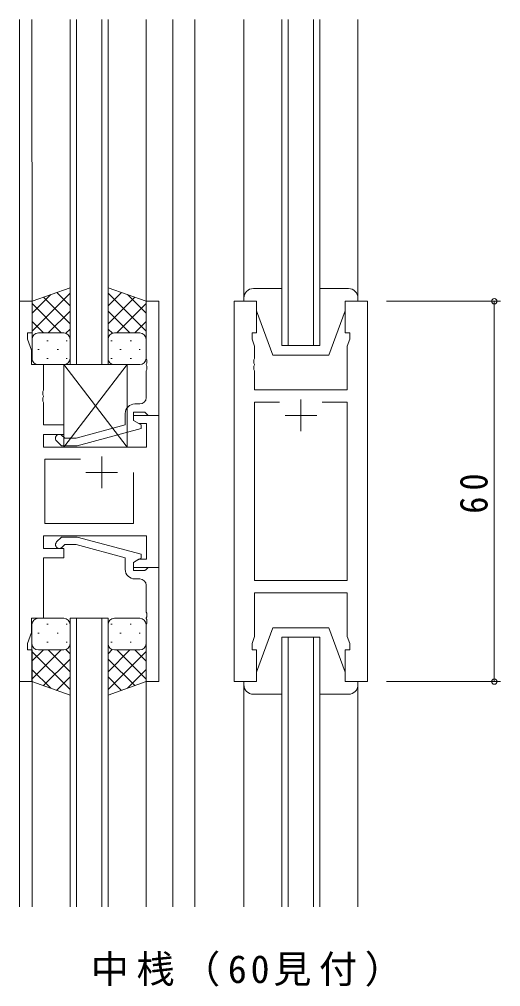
# Model space of a CAD drawing. Units: millimetres on the paper. Extents: x -420 to 373, y -297 to 267.
# Drawn here: x -143 to -67.1, y 2.7 to 155.3 of the extents above; entities that cross this region are included whole.
import ezdxf

# ---------------------------------------------------------------- set-up
doc = ezdxf.new("R2010")
doc.units = ezdxf.units.MM
doc.layers.add('0-2_USER1', color=3, linetype='Continuous')
for name, color, linetype, lineweight in [('0-3_YKK_11', 7, 'Continuous', 9), ('0-4_YKK_12', 2, 'Continuous', 9), ('0-5_YKK_13', 4, 'Continuous', 9), ('0-7_YKK_D', 6, 'Continuous', 9)]:
    doc.layers.add(name, color=color, linetype=linetype, lineweight=lineweight)
doc.styles.add('ＭＳ ゴシック', font='')
doc.styles.get('ＭＳ ゴシック').set_extended_font_data('MS Gothic')

msp = doc.modelspace()

# ---------------------------------------------------------------- linework, layer by layer
at = {"layer": '0-3_YKK_11'}
for p, q in [((-142.998, 110.872), (-140.998, 110.872)), ((-142.998, 50.872), (-142.998, 110.872)), ((-140.998, 110.872), (-140.998, 105.872)), ((-122.999, 110.872), (-122.999, 101.83)), ((-120.999, 110.872), (-122.999, 110.872)), ((-120.999, 92.872), (-120.999, 110.872)), ((-105.599, 110.872), (-109.099, 110.872)), ((-109.099, 110.872), (-109.099, 50.872)), ((-105.599, 105.872), (-105.599, 110.872)), ((-91.599, 110.872), (-91.599, 105.872)), ((-88.099, 110.872), (-91.599, 110.872)), ((-88.099, 50.872), (-88.099, 110.872)), ((-141.698, 105.872), (-141.698, 104.872)), ((-140.998, 105.872), (-141.698, 105.872)), ((-106.299, 105.872), (-105.599, 105.872)), ((-106.299, 104.872), (-106.299, 105.872)), ((-91.599, 105.872), (-90.899, 105.872)), ((-90.899, 105.872), (-90.899, 104.872)), ((-141.698, 104.872), (-141.068, 103.141)), ((-105.899, 103.773), (-106.299, 104.872)), ((-105.899, 101.83), (-105.899, 103.773)), ((-90.899, 104.872), (-91.299, 103.773)), ((-91.299, 103.773), (-91.299, 96.872)), ((-141.068, 103.141), (-141.068, 100.872)), ((-141.068, 100.872), (-139.198, 100.872)), ((-139.198, 100.872), (-139.198, 96.83)), ((-122.999, 101.83), (-122.879, 101.647)), ((-122.879, 101.097), (-122.999, 100.914)), ((-122.999, 100.914), (-122.999, 100.83)), ((-122.999, 100.83), (-122.879, 100.647)), ((-122.879, 101.647), (-122.879, 101.097)), ((-106.019, 101.647), (-105.899, 101.83)), ((-106.019, 101.097), (-106.019, 101.647)), ((-105.899, 100.914), (-106.019, 101.097)), ((-106.019, 100.647), (-105.899, 100.83)), ((-105.899, 100.83), (-105.899, 100.914)), ((-122.879, 100.097), (-122.999, 99.914)), ((-122.999, 99.914), (-122.999, 95.672)), ((-122.879, 100.647), (-122.879, 100.097)), ((-106.019, 100.097), (-106.019, 100.647)), ((-105.899, 99.914), (-106.019, 100.097)), ((-105.899, 96.872), (-105.899, 99.914)), ((-139.198, 96.83), (-139.318, 96.647)), ((-139.318, 96.647), (-139.318, 96.097)), ((-91.299, 96.872), (-105.899, 96.872)), ((-139.318, 96.097), (-139.198, 95.914)), ((-139.198, 95.83), (-139.318, 95.647)), ((-139.318, 95.647), (-139.318, 95.097)), ((-139.318, 95.097), (-139.198, 94.914)), ((-139.198, 95.914), (-139.198, 95.83)), ((-139.198, 94.914), (-139.198, 91.372)), ((-123.999, 94.672), (-124.799, 94.672)), ((-105.899, 94.942), (-105.899, 66.802)), ((-101.95, 94.942), (-105.899, 94.942)), ((-101.95, 94.942), (-105.899, 94.942)), ((-98.599, 95.372), (-98.599, 90.372)), ((-91.299, 94.942), (-95.249, 94.942)), ((-91.299, 66.802), (-91.299, 94.942)), ((-126.299, 93.172), (-126.299, 91.352)), ((-124.999, 93.372), (-123.199, 93.372)), ((-124.999, 92.072), (-124.999, 93.372)), ((-123.199, 93.372), (-122.999, 93.172)), ((-122.999, 93.172), (-122.699, 92.872)), ((-123.799, 91.379), (-124.999, 92.072)), ((-124.998, 92.872), (-120.998, 92.872)), ((-124.998, 92.072), (-124.998, 92.872)), ((-124.132, 91.572), (-124.998, 92.072)), ((-122.928, 91.572), (-124.132, 91.572)), ((-122.928, 87.872), (-122.928, 91.572)), ((-122.699, 92.872), (-120.999, 92.872)), ((-120.998, 92.872), (-120.998, 68.872)), ((-101.099, 92.872), (-96.099, 92.872)), ((-139.198, 91.372), (-135.998, 91.372)), ((-135.998, 91.372), (-135.998, 89.872)), ((-126.299, 91.352), (-134.061, 89.272)), ((-133.903, 88.072), (-123.799, 90.779)), ((-123.799, 90.779), (-123.799, 91.379)), ((-139.198, 89.872), (-139.198, 87.872)), ((-135.998, 89.872), (-139.198, 89.872)), ((-137.124, 88.848), (-136.348, 88.072)), ((-135.851, 89.272), (-136.275, 89.696)), ((-134.061, 89.272), (-135.851, 89.272)), ((-139.198, 87.872), (-122.928, 87.872)), ((-136.348, 88.072), (-133.903, 88.072)), ((-138.998, 85.942), (-138.998, 75.802)), ((-133.348, 85.942), (-138.998, 85.942)), ((-133.348, 85.942), (-138.998, 85.942)), ((-129.998, 86.372), (-129.998, 81.372)), ((-132.498, 83.872), (-127.498, 83.872)), ((-124.998, 75.802), (-124.998, 83.872)), ((-138.998, 75.802), (-124.998, 75.802)), ((-139.198, 73.872), (-139.198, 71.872)), ((-122.928, 73.872), (-139.198, 73.872)), ((-137.122, 72.896), (-136.346, 73.672)), ((-136.346, 73.672), (-133.901, 73.672)), ((-133.901, 73.672), (-123.798, 70.965)), ((-122.928, 70.172), (-122.928, 73.872)), ((-139.198, 71.872), (-135.998, 71.872)), ((-135.849, 72.472), (-136.273, 72.048)), ((-135.998, 71.872), (-135.998, 70.372)), ((-134.059, 72.472), (-135.849, 72.472)), ((-126.298, 70.392), (-134.059, 72.472)), ((-139.198, 70.372), (-139.198, 60.872)), ((-135.998, 70.372), (-139.198, 70.372)), ((-126.298, 68.572), (-126.298, 70.392)), ((-123.798, 70.365), (-124.998, 69.672)), ((-123.798, 70.965), (-123.798, 70.365)), ((-124.998, 69.672), (-124.132, 70.172)), ((-124.998, 69.672), (-124.998, 68.372)), ((-124.998, 68.872), (-124.998, 69.672)), ((-120.998, 68.872), (-124.998, 68.872)), ((-124.132, 70.172), (-122.928, 70.172)), ((-122.998, 68.572), (-122.698, 68.872)), ((-122.698, 68.872), (-120.998, 68.872)), ((-120.998, 68.872), (-120.998, 50.872)), ((-124.998, 68.372), (-123.198, 68.372)), ((-123.198, 68.372), (-122.998, 68.572)), ((-123.998, 67.072), (-124.798, 67.072)), ((-122.998, 61.83), (-122.998, 66.072)), ((-105.899, 66.802), (-91.299, 66.802)), ((-105.899, 64.872), (-91.299, 64.872)), ((-105.899, 57.971), (-105.899, 64.872)), ((-91.299, 64.872), (-91.299, 57.971)), ((-122.878, 61.647), (-122.998, 61.83)), ((-122.998, 60.914), (-122.878, 61.097)), ((-122.878, 61.097), (-122.878, 61.647)), ((-141.068, 60.872), (-141.068, 58.603)), ((-139.198, 60.872), (-141.068, 60.872)), ((-122.998, 60.83), (-122.998, 60.914)), ((-122.878, 60.647), (-122.998, 60.83)), ((-122.998, 59.914), (-122.878, 60.097)), ((-122.998, 50.872), (-122.998, 59.914)), ((-122.878, 60.097), (-122.878, 60.647)), ((-141.068, 58.603), (-141.698, 56.872)), ((-141.698, 56.872), (-141.698, 55.872)), ((-106.299, 56.872), (-105.899, 57.971)), ((-106.299, 55.872), (-106.299, 56.872)), ((-91.299, 57.971), (-90.899, 56.872)), ((-90.899, 56.872), (-90.899, 55.872)), ((-141.698, 55.872), (-140.998, 55.872)), ((-140.998, 55.872), (-140.998, 50.872)), ((-105.599, 55.872), (-106.299, 55.872)), ((-105.599, 50.872), (-105.599, 55.872)), ((-91.599, 55.872), (-91.599, 50.872)), ((-90.899, 55.872), (-91.599, 55.872)), ((-140.998, 50.872), (-142.998, 50.872)), ((-120.998, 50.872), (-122.998, 50.872)), ((-109.099, 50.872), (-105.599, 50.872)), ((-91.599, 50.872), (-88.099, 50.872))]:
    msp.add_line(p, q, dxfattribs=at)
for centre, radius, start, end in [((-124.799, 93.172), 1.5, 90, 179.99998), ((-123.999, 95.672), 1, 270, 359.99998), ((-136.699, 89.272), 0.6, 44.99998, 225), ((-136.698, 72.472), 0.6, 134.99998, 315), ((-124.798, 68.572), 1.5, 180, 269.99998), ((-123.998, 66.072), 1, 0, 89.99998)]:
    msp.add_arc(centre, radius, start, end, dxfattribs=at)
at = {"layer": '0-4_YKK_12'}
for p, q in [((-142.998, 15.346), (-142.998, 155.346)), ((-141.006, 155.346), (-140.998, 110.372)), ((-134.998, 100.872), (-134.998, 155.346)), ((-133.998, 155.346), (-133.998, 100.872)), ((-129.998, 100.872), (-129.998, 155.346)), ((-128.998, 155.346), (-128.998, 100.872)), ((-123.009, 155.346), (-122.999, 110.372)), ((-118.799, 155.346), (-118.799, 15.346)), ((-115.299, 155.346), (-115.299, 15.346)), ((-107.599, 111.372), (-107.599, 155.346)), ((-101.599, 103.872), (-101.599, 155.346)), ((-100.599, 155.346), (-100.599, 103.872)), ((-96.599, 103.872), (-96.599, 155.346)), ((-95.599, 155.346), (-95.599, 103.872)), ((-89.599, 111.372), (-89.599, 155.346)), ((-95.599, 103.872), (-101.599, 103.872)), ((-128.998, 100.872), (-134.998, 100.872)), ((-135.004, 60.872), (-129.004, 60.872)), ((-135.004, 15.346), (-135.004, 60.872)), ((-134.004, 60.872), (-134.004, 15.346)), ((-130.004, 15.346), (-130.004, 60.872)), ((-129.004, 60.872), (-129.004, 15.346)), ((-101.599, 57.872), (-95.599, 57.872)), ((-101.599, 15.346), (-101.599, 57.872)), ((-100.599, 57.872), (-100.599, 15.346)), ((-96.599, 15.346), (-96.599, 57.872)), ((-95.599, 57.872), (-95.599, 15.346)), ((-141.002, 51.372), (-140.996, 15.346)), ((-123.004, 51.372), (-122.997, 15.346)), ((-107.599, 50.372), (-107.599, 15.346)), ((-89.599, 50.372), (-89.599, 15.346))]:
    msp.add_line(p, q, dxfattribs=at)
at = {"layer": '0-5_YKK_13'}
for p, q in [((-135, 113.015), (-141, 110.872)), ((-135, 104.65), (-135, 113.015)), ((-129.001, 113.015), (-123.001, 110.872)), ((-129.001, 104.65), (-129.001, 113.015)), ((-141, 106.14), (-135, 112.14)), ((-141, 108.969), (-138.039, 111.929)), ((-135, 107.321), (-139.195, 111.516)), ((-135, 110.149), (-137.111, 112.261)), ((-129.001, 110.149), (-126.89, 112.261)), ((-123.001, 106.14), (-129.001, 112.14)), ((-129.001, 107.321), (-124.806, 111.516)), ((-123.001, 108.969), (-125.962, 111.929)), ((-101.599, 112.872), (-106.099, 112.872)), ((-91.099, 112.872), (-95.599, 112.872)), ((-141, 110.872), (-141, 104.872)), ((-136.379, 105.872), (-141, 110.492)), ((-127.622, 105.872), (-123.001, 110.492)), ((-123.001, 110.872), (-123.001, 104.872)), ((-91.599, 109.372), (-91.599, 110.872)), ((-138.439, 105.872), (-135, 109.312)), ((-125.562, 105.872), (-129.001, 109.312)), ((-105.599, 109.372), (-102.999, 102.372)), ((-91.599, 109.372), (-94.199, 102.372)), ((-139.208, 105.872), (-141, 107.664)), ((-124.793, 105.872), (-123.001, 107.664)), ((-140, 105.872), (-136.4, 105.872)), ((-139.6, 105.872), (-136, 105.872)), ((-135.668, 105.815), (-135, 106.483)), ((-128.333, 105.815), (-129.001, 106.483)), ((-124.401, 105.872), (-128.001, 105.872)), ((-124.001, 105.872), (-127.601, 105.872)), ((-141, 101.872), (-141, 104.872)), ((-138.665, 104.65), (-138.465, 104.65)), ((-135.635, 104.65), (-135.435, 104.65)), ((-135, 104.872), (-135, 101.872)), ((-129.001, 104.872), (-129.001, 101.872)), ((-128.366, 104.65), (-128.566, 104.65)), ((-125.336, 104.65), (-125.536, 104.65)), ((-123.001, 101.872), (-123.001, 104.872)), ((-140.08, 103.235), (-139.88, 103.235)), ((-137.05, 103.235), (-136.85, 103.235)), ((-126.951, 103.235), (-127.151, 103.235)), ((-123.921, 103.235), (-124.121, 103.235)), ((-102.999, 102.372), (-94.199, 102.372)), ((-136, 100.872), (-140, 100.872)), ((-138.665, 101.82), (-138.465, 101.82)), ((-135.999, 100.872), (-135.999, 87.872)), ((-125.999, 100.872), (-135.999, 100.872)), ((-135.999, 100.872), (-125.999, 87.872)), ((-125.999, 100.872), (-135.999, 87.872)), ((-135.635, 101.82), (-135.435, 101.82)), ((-128.366, 101.82), (-128.566, 101.82)), ((-128.001, 100.872), (-124.001, 100.872)), ((-125.999, 87.872), (-125.999, 100.872)), ((-125.336, 101.82), (-125.536, 101.82)), ((-135.999, 87.872), (-125.999, 87.872)), ((-141.004, 59.872), (-141.004, 56.872)), ((-136.004, 60.872), (-140.004, 60.872)), ((-138.669, 59.924), (-138.469, 59.924)), ((-135.639, 59.924), (-135.439, 59.924)), ((-135.004, 56.872), (-135.004, 59.872)), ((-129.006, 56.872), (-129.006, 59.872)), ((-128.371, 59.924), (-128.571, 59.924)), ((-128.006, 60.872), (-124.006, 60.872)), ((-125.341, 59.924), (-125.541, 59.924)), ((-123.006, 59.872), (-123.006, 56.872)), ((-140.084, 58.509), (-139.884, 58.509)), ((-137.054, 58.509), (-136.854, 58.509)), ((-126.956, 58.509), (-127.156, 58.509)), ((-123.926, 58.509), (-124.126, 58.509)), ((-105.599, 52.372), (-102.999, 59.372)), ((-102.999, 59.372), (-94.199, 59.372)), ((-91.599, 52.372), (-94.199, 59.372)), ((-141.004, 50.872), (-141.004, 56.872)), ((-138.669, 57.094), (-138.469, 57.094)), ((-135.639, 57.094), (-135.439, 57.094)), ((-135.004, 57.094), (-135.004, 48.729)), ((-129.006, 57.094), (-129.006, 48.729)), ((-128.371, 57.094), (-128.571, 57.094)), ((-125.341, 57.094), (-125.541, 57.094)), ((-123.006, 50.872), (-123.006, 56.872)), ((-139.213, 55.872), (-141.004, 54.08)), ((-136.384, 55.872), (-141.004, 51.252)), ((-141.004, 55.604), (-135.004, 49.604)), ((-140.004, 55.872), (-136.404, 55.872)), ((-139.604, 55.872), (-136.004, 55.872)), ((-138.444, 55.872), (-135.004, 52.432)), ((-135.672, 55.929), (-135.004, 55.261)), ((-128.338, 55.929), (-129.006, 55.261)), ((-125.566, 55.872), (-129.006, 52.432)), ((-123.006, 55.604), (-129.006, 49.604)), ((-124.406, 55.872), (-128.006, 55.872)), ((-127.627, 55.872), (-123.006, 51.252)), ((-124.006, 55.872), (-127.606, 55.872)), ((-124.798, 55.872), (-123.006, 54.08)), ((-135.004, 54.423), (-139.2, 50.228)), ((-129.006, 54.423), (-124.81, 50.228)), ((-141.004, 52.775), (-138.044, 49.815)), ((-123.006, 52.775), (-125.967, 49.815)), ((-91.599, 52.372), (-91.599, 50.872)), ((-135.004, 48.729), (-141.004, 50.872)), ((-135.004, 51.595), (-137.116, 49.483)), ((-129.006, 51.595), (-126.895, 49.483)), ((-129.006, 48.729), (-123.006, 50.872)), ((-101.599, 48.872), (-106.099, 48.872)), ((-91.099, 48.872), (-95.599, 48.872))]:
    msp.add_line(p, q, dxfattribs=at)
for points in [[(-107.599, 111.372), (-107.599, 110.872), (-105.599, 110.872), (-105.599, 109.372)], [(-91.599, 110.872), (-89.599, 110.872), (-89.599, 111.372)], [(-107.599, 50.372), (-107.599, 50.872), (-105.599, 50.872), (-105.599, 52.372)], [(-91.599, 50.872), (-89.599, 50.872), (-89.599, 50.372)]]:
    msp.add_lwpolyline(points, dxfattribs=at)
for centre, radius, start, end in [((-106.099, 111.372), 1.5, 90, 180), ((-91.099, 111.372), 1.5, 0, 90), ((-140, 104.872), 1, 89.99998, 179.99998), ((-140, 104.872), 1, 89.99998, 179.99998), ((-136, 104.872), 1, 359.99998, 89.99998), ((-136, 104.872), 1, 359.99998, 89.99998), ((-128.001, 104.872), 1, 89.99998, 179.99998), ((-128.001, 104.872), 1, 89.99998, 179.99998), ((-124.001, 104.872), 1, 359.99998, 89.99998), ((-124.001, 104.872), 1, 359.99998, 89.99998), ((-140, 101.872), 1, 179.99998, 269.99998), ((-136, 101.872), 1, 269.99998, 359.99998), ((-128.001, 101.872), 1, 179.99998, 269.99998), ((-124.001, 101.872), 1, 269.99998, 359.99998), ((-140.004, 59.872), 1, 90, 180), ((-136.004, 59.872), 1, 0, 90), ((-128.006, 59.872), 1, 90, 180), ((-124.006, 59.872), 1, 0, 90), ((-140.004, 56.872), 1, 180, 270), ((-140.004, 56.872), 1, 180, 270), ((-136.004, 56.872), 1, 270, 0), ((-136.004, 56.872), 1, 270, 0), ((-128.006, 56.872), 1, 180, 270), ((-128.006, 56.872), 1, 180, 270), ((-124.006, 56.872), 1, 270, 0), ((-124.006, 56.872), 1, 270, 0), ((-106.099, 50.372), 1.5, 180, 270), ((-91.099, 50.372), 1.5, 270, 0)]:
    msp.add_arc(centre, radius, start, end, dxfattribs=at)
at = {"layer": '0-7_YKK_D'}
for p, q in [((-85.099, 110.872), (-67.099, 110.872)), ((-68.099, 110.872), (-68.099, 50.872)), ((-85.099, 50.872), (-67.099, 50.872))]:
    msp.add_line(p, q, dxfattribs=at)
for centre in [(-68.099, 110.872), (-68.099, 50.872)]:
    msp.add_circle(centre, 0.425, dxfattribs=at)

# ---------------------------------------------------------------- texts
at = {"layer": '0-2_USER1', "insert": (-131.725, 2.743), "char_height": 4.399, "attachment_point": 7, "style": 'ＭＳ ゴシック'}
msp.add_mtext('\\T1.2;中桟（60見付）', dxfattribs=at)
at = {"layer": '0-7_YKK_D', "color": 3, "insert": (-69.099, 77.352), "char_height": 4.399, "attachment_point": 7, "rotation": 90, "style": 'ＭＳ ゴシック'}
msp.add_mtext('\\T1.36;\\W0.9;60', dxfattribs=at)

doc.saveas('drawing.dxf')
